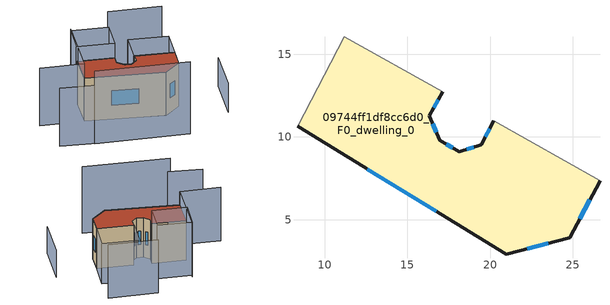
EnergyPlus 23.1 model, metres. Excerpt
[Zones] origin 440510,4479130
09744ff1df8cc6d0_F0_dwelling_0
 floor ground (EU_floor_Construction): 24.79,3.91 26.64,7.34 20.21,10.97 19.46,9.51 18.14,9.1 16.95,9.79 16.32,11.28 17.14,12.73 11.18,16.05 8.35,10.64 20.96,2.91 z0
 wall outside (EU_wall_Construction): 26.64,7.34 24.79,3.91 20.96,2.91 8.35,10.64 / 17.14,12.73 16.32,11.28 16.95,9.79 18.14,9.1 19.46,9.51 20.21,10.97 z0:9
 wall adiabatic (EU_wall_Construction): 20.21,10.97 26.64,7.34 / 8.35,10.64 11.18,16.05 17.14,12.73 z0:9
 window (EU_Window_Construction): 17.34,9.56 17.74,9.33 / 18.58,9.24 19.02,9.38 / 19.71,10 19.96,10.48 / 26.02,6.19 25.41,5.05 / 23.51,3.57 22.24,3.24 / 16.75,5.49 12.57,8.06 / 16.87,12.24 16.6,11.76 / 16.53,10.78 16.74,10.29 z3.01:5.99
 roof outside (EU_roof_Construction): 20.21,10.97 26.64,7.34 24.79,3.91 20.96,2.91 8.35,10.64 11.18,16.05 17.14,12.73 16.32,11.28 16.95,9.79 18.14,9.1 19.46,9.51 z9
shading: 4.9,3.49 20.15,-4.81 z0:15; 30.23,-3.29 34.65,4.77 z0:6; 22.98,16 29.46,12.34 / 29.46,12.34 26.64,7.34 / 26.64,7.34 20.15,10.99 / 20.15,10.99 22.98,16 z0:9; 31.99,17.35 23.24,22.04 / -0.52,6.85 5.36,3.29 / 14.27,21.56 8.36,10.64 / 8.36,10.64 1.27,14.49 / 17.14,12.73 11.08,16.11 / 11.08,16.11 13.87,21.12 / 13.87,21.12 19.94,17.74 / 19.94,17.74 17.14,12.73 z0:12
[Building]
EU S2 Campaign: North Axis=0; Terrain=City; Solar Distribution=FullExterior
[Site:Location]
Madrid: Latitude=40.5; Longitude=-3.5; Time Zone=1; Elevation=609
[SizingPeriod:WeatherFileDays]
AnnualSizingPeriod: Begin Month=1; Begin Day of Month=1; End Month=12; End Day of Month=31; Day of Week for Start Day=Monday; Use Weather File Daylight Saving Period=No; Use Weather File Rain and Snow Indicators=No
[MATERIAL]
EU_InternalMass_Material: Roughness=MediumRough; Thickness=0.1; Conductivity=1; Density=1800; Specific Heat=900; Thermal Absorptance=0.9; Solar Absorptance=0.7; Visible Absorptance=0.7
[MATERIAL:NOMASS] Roughness=MediumRough; Thermal Absorptance=0.9; Solar Absorptance=0.7; Visible Absorptance=0.7
Name | Thermal Resistance
EU_wall_NoMass | 0.459673
EU_roof_NoMass | 0.495815
EU_floor_NoMass | 0.788942
[WINDOWMATERIAL:SIMPLEGLAZINGSYSTEM]
EU_Window_SimpleGlazing: UFactor=4.26103; Solar Heat Gain Coefficient=0.85; Visible Transmittance=0.85
[CONSTRUCTION]
EU_wall_Construction: EU_wall_NoMass
EU_roof_Construction: EU_roof_NoMass
EU_floor_Construction: EU_floor_NoMass
EU_InternalMass_Construction: EU_InternalMass_Material
EU_Window_Construction: EU_Window_SimpleGlazing
[ZONE]
09744ff1df8cc6d0_F0_dwelling_0: Type=1; Multiplier=1; Ceiling Height=autocalculate; Volume=912.961; Floor Area=autocalculate; Part of Total Floor Area=Yes
[INTERNALMASS]
09744ff1df8cc6d0_F0_dwelling_0_EU_InternalMass: Construction=EU_InternalMass_Construction; Zone or ZoneList=09744ff1df8cc6d0_F0_dwelling_0; Surface Area=101.44
[OTHEREQUIPMENT]
EU_Step8_InternalGain_09744ff1df8cc6d0_F0_dwelling_0_f000: Fuel Type=Electricity; Zone or ZoneList or Space or SpaceList=09744ff1df8cc6d0_F0_dwelling_0; Schedule=EU_Step8_GainSchedule_09744ff1df8cc6d0_F0_dwelling_0_f000; Design Level Calculation Method=Watts/Area; Power per Zone Floor Area=1; Fraction Latent=0; Fraction Radiant=0; Fraction Lost=0; Carbon Dioxide Generation Rate=0; EndUse Subcategory=EU_Step8_InternalGains
[ZONEVENTILATION:DESIGNFLOWRATE]
EU_ConstantAir_09744ff1df8cc6d0_F0_dwelling_0: Zone or ZoneList or Space or SpaceList=09744ff1df8cc6d0_F0_dwelling_0; Schedule=EU_AlwaysOn; Design Flow Rate Calculation Method=AirChanges/Hour; Air Changes per Hour=0.719161; Ventilation Type=Natural; Fan Pressure Rise=0; Fan Total Efficiency=1; Constant Term Coefficient=1; Temperature Term Coefficient=0; Velocity Term Coefficient=0; Velocity Squared Term Coefficient=0; Minimum Indoor Temperature=-100; Maximum Indoor Temperature=100; Delta Temperature=-100; Minimum Outdoor Temperature=-100; Maximum Outdoor Temperature=100; Maximum Wind Speed=40
[HVACTEMPLATE:THERMOSTAT]
EU_HeatOnly_09744ff1df8cc6d0_F0_dwelling_0: Constant Heating Setpoint=20; Constant Cooling Setpoint=50
[HVACTEMPLATE:ZONE:IDEALLOADSAIRSYSTEM]
09744ff1df8cc6d0_F0_dwelling_0: Template Thermostat=EU_HeatOnly_09744ff1df8cc6d0_F0_dwelling_0; System Availability Schedule=EU_AlwaysOn; Maximum Heating Supply Air Temperature=50; Minimum Cooling Supply Air Temperature=13; Maximum Heating Supply Air Humidity Ratio=0.0156; Minimum Cooling Supply Air Humidity Ratio=0.0077; Heating Limit=NoLimit; Cooling Limit=NoLimit; Heating Availability Schedule=EU_AlwaysOn; Cooling Availability Schedule=EU_CoolingOff; Dehumidification Control Type=ConstantSensibleHeatRatio; Cooling Sensible Heat Ratio=0.7; Dehumidification Setpoint=60; Humidification Control Type=None; Humidification Setpoint=30; Outdoor Air Method=None; Outdoor Air Flow Rate per Person=0.00944; Outdoor Air Flow Rate per Zone Floor Area=0; Outdoor Air Flow Rate per Zone=0; Demand Controlled Ventilation Type=None; Outdoor Air Economizer Type=NoEconomizer; Heat Recovery Type=None; Sensible Heat Recovery Effectiveness=0.7; Latent Heat Recovery Effectiveness=0.65
[SIZING:ZONE]
09744ff1df8cc6d0_F0_dwelling_0: Zone Cooling Design Supply Air Temperature Input Method=SupplyAirTemperature; Zone Cooling Design Supply Air Temperature=13; Zone Heating Design Supply Air Temperature Input Method=SupplyAirTemperature; Zone Heating Design Supply Air Temperature=50; Zone Cooling Design Supply Air Humidity Ratio=0.008; Zone Heating Design Supply Air Humidity Ratio=0.008; Cooling Design Air Flow Method=DesignDay; Cooling Design Air Flow Rate=0; Cooling Minimum Air Flow per Zone Floor Area=0.000762; Cooling Minimum Air Flow=0; Cooling Minimum Air Flow Fraction=0.2; Heating Design Air Flow Method=DesignDay; Heating Design Air Flow Rate=0; Heating Maximum Air Flow per Zone Floor Area=0.002032; Heating Maximum Air Flow=0.141576; Heating Maximum Air Flow Fraction=0.3; Account for Dedicated Outdoor Air System=No; Dedicated Outdoor Air System Control Strategy=NeutralSupplyAir; Dedicated Outdoor Air Low Setpoint Temperature for Design=autosize; Dedicated Outdoor Air High Setpoint Temperature for Design=autosize; Zone Load Sizing Method=Sensible Load Only No Latent Load; Zone Latent Cooling Design Supply Air Humidity Ratio Input Method=HumidityRatioDifference; Zone Cooling Design Supply Air Humidity Ratio Difference=0.005; Zone Latent Heating Design Supply Air Humidity Ratio Input Method=HumidityRatioDifference; Zone Humidification Design Supply Air Humidity Ratio Difference=0.005
[SCHEDULE:CONSTANT]
Name | Hourly Value
EU_AlwaysOn | 1
EU_CoolingOff | 0
[SCHEDULE:FILE]
EU_Step8_GainSchedule_09744ff1df8cc6d0_F0_dwelling_0_f000: File=../../schedules/09744ff1df8cc6d0/09744ff1df8cc6d0_F0_dwelling_0_f000_gain.csv; Column Number=1; Rows to Skip at Top=0; Number of Hours of Data=8760; Column Separator=Comma; Interpolate to Timestep=No; Minutes per Item=60; Adjust Schedule for Daylight Savings=Yes
